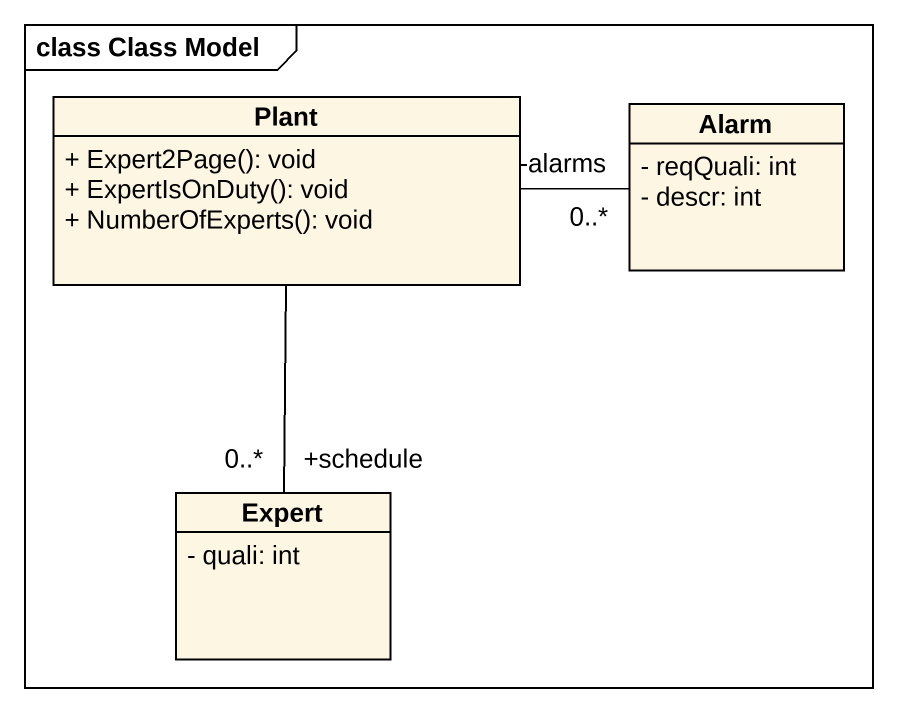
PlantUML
@startuml
mainframe class Class Model
hide circle
hide empty members
skinparam classAttributeIconSize 0
class Plant {
  + Expert2Page(): void
  + ExpertIsOnDuty(): void
  + NumberOfExperts(): void
}
class Alarm {
  - reqQuali: int
  - descr: int
}
class Expert {
  - quali: int
}
Plant -right- "-alarms\n0..*" Alarm
Plant -- "+schedule\n0..*" Expert
@enduml
